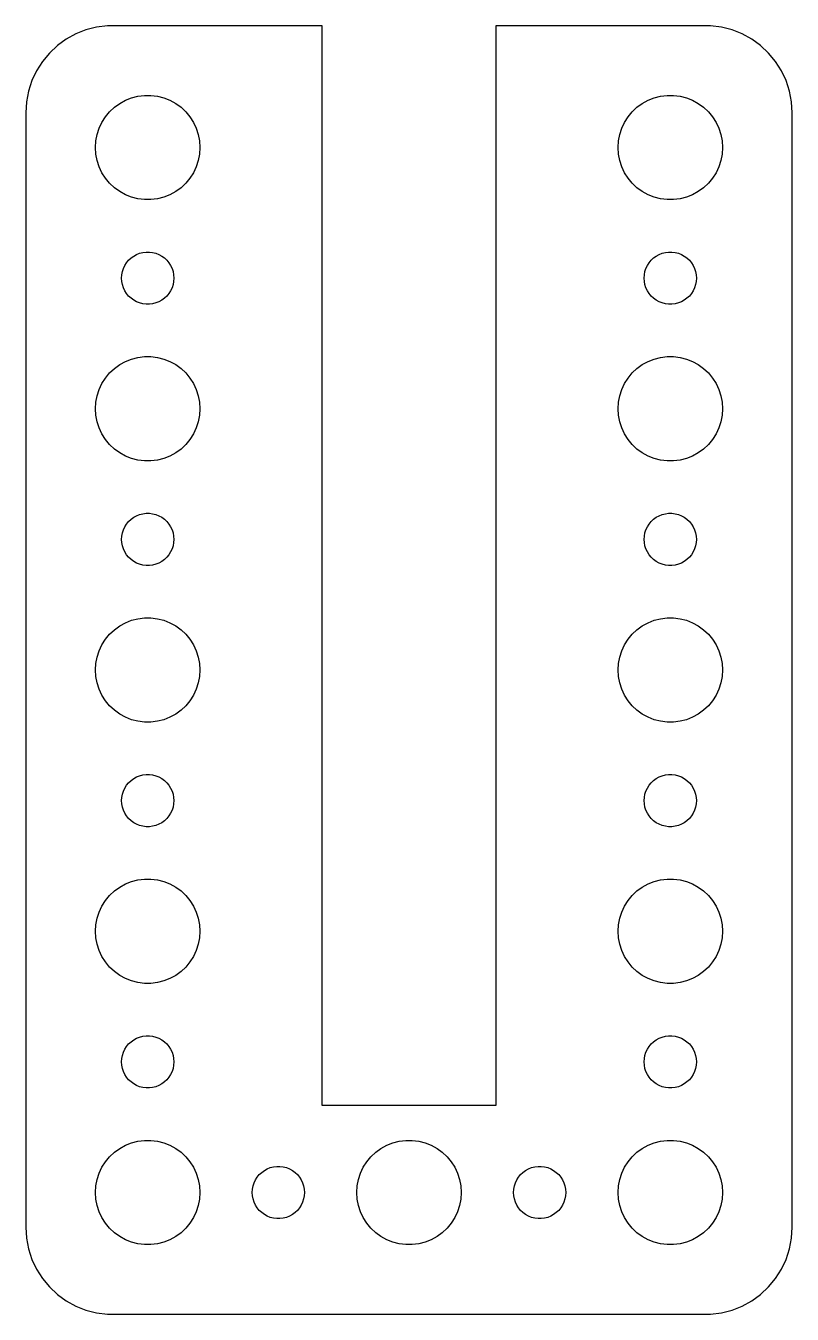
# Model space of a CAD drawing. Header units: metres. Extents: x -22 to 22, y 47 to 205.
# Drawn here: x -22 to 22, y 47 to 121 of the extents above; entities that cross this region are included whole.
import ezdxf

# ---------------------------------------------------------------- set-up
doc = ezdxf.new("R2010")
doc.units = ezdxf.units.M

msp = doc.modelspace()

# ---------------------------------------------------------------- linework, layer by layer
for p, q in [((-18.5451, 120.755), (-19.1289, 120.524)), ((-17.9369, 120.911), (-18.5451, 120.755)), ((-17.3139, 120.99), (-17.9369, 120.911)), ((-4.9937, 120.99), (-17.3139, 120.99)), ((-4.9937, 59), (-4.9937, 120.99)), ((17.3139, 120.99), (4.9937, 120.99)), ((4.9937, 120.99), (4.9937, 59)), ((17.9369, 120.911), (17.3139, 120.99)), ((18.5451, 120.755), (17.9369, 120.911)), ((19.1289, 120.524), (18.5451, 120.755)), ((-20.1871, 119.853), (-20.6448, 119.423)), ((-19.6791, 120.222), (-20.1871, 119.853)), ((-19.1289, 120.524), (-19.6791, 120.222)), ((19.6791, 120.222), (19.1289, 120.524)), ((20.1871, 119.853), (19.6791, 120.222)), ((20.6448, 119.423), (20.1871, 119.853)), ((-20.6448, 119.423), (-21.0451, 118.939)), ((21.0451, 118.939), (20.6448, 119.423)), ((-21.3815, 118.409), (-21.6489, 117.841)), ((-21.0451, 118.939), (-21.3815, 118.409)), ((21.3815, 118.409), (21.0451, 118.939)), ((21.6489, 117.841), (21.3815, 118.409)), ((-21.6489, 117.841), (-21.8429, 117.243)), ((21.8429, 117.243), (21.6489, 117.841)), ((-21.8429, 117.243), (-21.9606, 116.627)), ((-15.927, 116.853), (-15.5621, 116.947)), ((-15.5621, 116.947), (-15.1884, 116.994)), ((-15.1884, 116.994), (-14.8116, 116.994)), ((-14.8116, 116.994), (-14.4379, 116.947)), ((-14.4379, 116.947), (-14.0729, 116.853)), ((14.0729, 116.853), (14.4379, 116.947)), ((14.4379, 116.947), (14.8116, 116.994)), ((14.8116, 116.994), (15.1884, 116.994)), ((15.1884, 116.994), (15.5621, 116.947)), ((15.5621, 116.947), (15.927, 116.853)), ((21.9606, 116.627), (21.8429, 117.243)), ((-21.9606, 116.627), (-22, 116)), ((-17.1869, 116.054), (-16.9123, 116.312)), ((-16.9123, 116.312), (-16.6075, 116.533)), ((-16.6075, 116.533), (-16.2773, 116.714)), ((-16.2773, 116.714), (-15.927, 116.853)), ((-14.0729, 116.853), (-13.7227, 116.714)), ((-13.7227, 116.714), (-13.3925, 116.533)), ((-13.3925, 116.533), (-13.0877, 116.312)), ((-13.0877, 116.312), (-12.8131, 116.054)), ((12.8131, 116.054), (13.0877, 116.312)), ((13.0877, 116.312), (13.3925, 116.533)), ((13.3925, 116.533), (13.7227, 116.714)), ((13.7227, 116.714), (14.0729, 116.853)), ((15.927, 116.853), (16.2773, 116.714)), ((16.2773, 116.714), (16.6075, 116.533)), ((16.6075, 116.533), (16.9123, 116.312)), ((16.9123, 116.312), (17.1869, 116.054)), ((22, 116), (21.9606, 116.627)), ((-22, 116), (-22, 52)), ((-17.7893, 115.104), (-17.6289, 115.445)), ((-17.6289, 115.445), (-17.427, 115.763)), ((-17.427, 115.763), (-17.1869, 116.054)), ((-12.8131, 116.054), (-12.5729, 115.763)), ((-12.5729, 115.763), (-12.3711, 115.445)), ((-12.3711, 115.445), (-12.2107, 115.104)), ((12.2107, 115.104), (12.3711, 115.445)), ((12.3711, 115.445), (12.5729, 115.763)), ((12.5729, 115.763), (12.8131, 116.054)), ((17.1869, 116.054), (17.427, 115.763)), ((17.427, 115.763), (17.6289, 115.445)), ((17.6289, 115.445), (17.7893, 115.104)), ((22, 52), (22, 116)), ((-17.9763, 114.376), (-17.9057, 114.746)), ((-17.9057, 114.746), (-17.7893, 115.104)), ((-12.2107, 115.104), (-12.0942, 114.746)), ((-12.0942, 114.746), (-12.0237, 114.376)), ((12.0237, 114.376), (12.0942, 114.746)), ((12.0942, 114.746), (12.2107, 115.104)), ((17.7893, 115.104), (17.9057, 114.746)), ((17.9057, 114.746), (17.9763, 114.376)), ((-18, 114), (-17.9763, 114.376)), ((-17.9763, 113.624), (-18, 114)), ((-12.0237, 114.376), (-12, 114)), ((-12, 114), (-12.0237, 113.624)), ((12, 114), (12.0237, 114.376)), ((12.0237, 113.624), (12, 114)), ((17.9763, 114.376), (18, 114)), ((18, 114), (17.9763, 113.624)), ((-17.9057, 113.254), (-17.9763, 113.624)), ((-17.7893, 112.896), (-17.9057, 113.254)), ((-12.0942, 113.254), (-12.2107, 112.896)), ((-12.0237, 113.624), (-12.0942, 113.254)), ((12.0942, 113.254), (12.0237, 113.624)), ((12.2107, 112.896), (12.0942, 113.254)), ((17.9057, 113.254), (17.7893, 112.896)), ((17.9763, 113.624), (17.9057, 113.254)), ((-17.6289, 112.555), (-17.7893, 112.896)), ((-17.427, 112.237), (-17.6289, 112.555)), ((-12.3711, 112.555), (-12.5729, 112.237)), ((-12.2107, 112.896), (-12.3711, 112.555)), ((12.3711, 112.555), (12.2107, 112.896)), ((12.5729, 112.237), (12.3711, 112.555)), ((17.6289, 112.555), (17.427, 112.237)), ((17.7893, 112.896), (17.6289, 112.555)), ((-17.1869, 111.946), (-17.427, 112.237)), ((-16.9123, 111.688), (-17.1869, 111.946)), ((-12.8131, 111.946), (-13.0877, 111.688)), ((-12.5729, 112.237), (-12.8131, 111.946)), ((12.8131, 111.946), (12.5729, 112.237)), ((13.0877, 111.688), (12.8131, 111.946)), ((17.1869, 111.946), (16.9123, 111.688)), ((17.427, 112.237), (17.1869, 111.946)), ((-16.6075, 111.467), (-16.9123, 111.688)), ((-16.2773, 111.286), (-16.6075, 111.467)), ((-15.927, 111.147), (-16.2773, 111.286)), ((-15.5621, 111.053), (-15.927, 111.147)), ((-15.1884, 111.006), (-15.5621, 111.053)), ((-14.8116, 111.006), (-15.1884, 111.006)), ((-14.4379, 111.053), (-14.8116, 111.006)), ((-14.0729, 111.147), (-14.4379, 111.053)), ((-13.7227, 111.286), (-14.0729, 111.147)), ((-13.3925, 111.467), (-13.7227, 111.286)), ((-13.0877, 111.688), (-13.3925, 111.467)), ((13.3925, 111.467), (13.0877, 111.688)), ((13.7227, 111.286), (13.3925, 111.467)), ((14.0729, 111.147), (13.7227, 111.286)), ((14.4379, 111.053), (14.0729, 111.147)), ((14.8116, 111.006), (14.4379, 111.053)), ((15.1884, 111.006), (14.8116, 111.006)), ((15.5621, 111.053), (15.1884, 111.006)), ((15.927, 111.147), (15.5621, 111.053)), ((16.2773, 111.286), (15.927, 111.147)), ((16.6075, 111.467), (16.2773, 111.286)), ((16.9123, 111.688), (16.6075, 111.467)), ((-16.3145, 107.223), (-16.2135, 107.382)), ((-16.2135, 107.382), (-16.0934, 107.527)), ((-16.0934, 107.527), (-15.9561, 107.656)), ((-15.9561, 107.656), (-15.8037, 107.766)), ((-15.8037, 107.766), (-15.6387, 107.857)), ((-15.6387, 107.857), (-15.4635, 107.927)), ((-15.4635, 107.927), (-15.2811, 107.973)), ((-15.2811, 107.973), (-15.0942, 107.997)), ((-15.0942, 107.997), (-14.9058, 107.997)), ((-14.9058, 107.997), (-14.7189, 107.973)), ((-14.7189, 107.973), (-14.5365, 107.927)), ((-14.5365, 107.927), (-14.3613, 107.857)), ((-14.3613, 107.857), (-14.1963, 107.766)), ((-14.1963, 107.766), (-14.0439, 107.656)), ((-14.0439, 107.656), (-13.9065, 107.527)), ((-13.9065, 107.527), (-13.7865, 107.382)), ((-13.7865, 107.382), (-13.6855, 107.223)), ((13.6855, 107.223), (13.7865, 107.382)), ((13.7865, 107.382), (13.9065, 107.527)), ((13.9065, 107.527), (14.0439, 107.656)), ((14.0439, 107.656), (14.1963, 107.766)), ((14.1963, 107.766), (14.3613, 107.857)), ((14.3613, 107.857), (14.5365, 107.927)), ((14.5365, 107.927), (14.7189, 107.973)), ((14.7189, 107.973), (14.9058, 107.997)), ((14.9058, 107.997), (15.0942, 107.997)), ((15.0942, 107.997), (15.2811, 107.973)), ((15.2811, 107.973), (15.4635, 107.927)), ((15.4635, 107.927), (15.6387, 107.857)), ((15.6387, 107.857), (15.8037, 107.766)), ((15.8037, 107.766), (15.9561, 107.656)), ((15.9561, 107.656), (16.0934, 107.527)), ((16.0934, 107.527), (16.2135, 107.382)), ((16.2135, 107.382), (16.3145, 107.223)), ((-16.5, 106.5), (-16.4882, 106.688)), ((-16.4882, 106.688), (-16.4529, 106.873)), ((-16.4529, 106.873), (-16.3947, 107.052)), ((-16.3947, 107.052), (-16.3145, 107.223)), ((-13.6855, 107.223), (-13.6053, 107.052)), ((-13.6053, 107.052), (-13.5471, 106.873)), ((-13.5471, 106.873), (-13.5118, 106.688)), ((-13.5118, 106.688), (-13.5, 106.5)), ((13.5, 106.5), (13.5118, 106.688)), ((13.5118, 106.688), (13.5471, 106.873)), ((13.5471, 106.873), (13.6053, 107.052)), ((13.6053, 107.052), (13.6855, 107.223)), ((16.3145, 107.223), (16.3947, 107.052)), ((16.3947, 107.052), (16.4529, 106.873)), ((16.4529, 106.873), (16.4882, 106.688)), ((16.4882, 106.688), (16.5, 106.5)), ((-16.4882, 106.312), (-16.5, 106.5)), ((-16.4529, 106.127), (-16.4882, 106.312)), ((-16.3947, 105.948), (-16.4529, 106.127)), ((-16.3145, 105.777), (-16.3947, 105.948)), ((-13.6053, 105.948), (-13.6855, 105.777)), ((-13.5471, 106.127), (-13.6053, 105.948)), ((-13.5118, 106.312), (-13.5471, 106.127)), ((-13.5, 106.5), (-13.5118, 106.312)), ((13.5118, 106.312), (13.5, 106.5)), ((13.5471, 106.127), (13.5118, 106.312)), ((13.6053, 105.948), (13.5471, 106.127)), ((13.6855, 105.777), (13.6053, 105.948)), ((16.3947, 105.948), (16.3145, 105.777)), ((16.4529, 106.127), (16.3947, 105.948)), ((16.4882, 106.312), (16.4529, 106.127)), ((16.5, 106.5), (16.4882, 106.312)), ((-16.2135, 105.618), (-16.3145, 105.777)), ((-16.0934, 105.473), (-16.2135, 105.618)), ((-15.9561, 105.344), (-16.0934, 105.473)), ((-15.8037, 105.234), (-15.9561, 105.344)), ((-15.6387, 105.143), (-15.8037, 105.234)), ((-15.4635, 105.073), (-15.6387, 105.143)), ((-15.2811, 105.027), (-15.4635, 105.073)), ((-14.5365, 105.073), (-14.7189, 105.027)), ((-14.3613, 105.143), (-14.5365, 105.073)), ((-14.1963, 105.234), (-14.3613, 105.143)), ((-14.0439, 105.344), (-14.1963, 105.234)), ((-13.9065, 105.473), (-14.0439, 105.344)), ((-13.7865, 105.618), (-13.9065, 105.473)), ((-13.6855, 105.777), (-13.7865, 105.618)), ((13.7865, 105.618), (13.6855, 105.777)), ((13.9065, 105.473), (13.7865, 105.618)), ((14.0439, 105.344), (13.9065, 105.473)), ((14.1963, 105.234), (14.0439, 105.344)), ((14.3613, 105.143), (14.1963, 105.234)), ((14.5365, 105.073), (14.3613, 105.143)), ((14.7189, 105.027), (14.5365, 105.073)), ((15.4635, 105.073), (15.2811, 105.027)), ((15.6387, 105.143), (15.4635, 105.073)), ((15.8037, 105.234), (15.6387, 105.143)), ((15.9561, 105.344), (15.8037, 105.234)), ((16.0934, 105.473), (15.9561, 105.344)), ((16.2135, 105.618), (16.0934, 105.473)), ((16.3145, 105.777), (16.2135, 105.618)), ((-15.0942, 105.003), (-15.2811, 105.027)), ((-14.9058, 105.003), (-15.0942, 105.003)), ((-14.7189, 105.027), (-14.9058, 105.003)), ((14.9058, 105.003), (14.7189, 105.027)), ((15.0942, 105.003), (14.9058, 105.003)), ((15.2811, 105.027), (15.0942, 105.003)), ((-16.9123, 101.312), (-16.6075, 101.533)), ((-16.6075, 101.533), (-16.2773, 101.714)), ((-16.2773, 101.714), (-15.927, 101.853)), ((-15.927, 101.853), (-15.5621, 101.947)), ((-15.5621, 101.947), (-15.1884, 101.994)), ((-15.1884, 101.994), (-14.8116, 101.994)), ((-14.8116, 101.994), (-14.4379, 101.947)), ((-14.4379, 101.947), (-14.0729, 101.853)), ((-14.0729, 101.853), (-13.7227, 101.714)), ((-13.7227, 101.714), (-13.3925, 101.533)), ((-13.3925, 101.533), (-13.0877, 101.312)), ((13.0877, 101.312), (13.3925, 101.533)), ((13.3925, 101.533), (13.7227, 101.714)), ((13.7227, 101.714), (14.0729, 101.853)), ((14.0729, 101.853), (14.4379, 101.947)), ((14.4379, 101.947), (14.8116, 101.994)), ((14.8116, 101.994), (15.1884, 101.994)), ((15.1884, 101.994), (15.5621, 101.947)), ((15.5621, 101.947), (15.927, 101.853)), ((15.927, 101.853), (16.2773, 101.714)), ((16.2773, 101.714), (16.6075, 101.533)), ((16.6075, 101.533), (16.9123, 101.312)), ((-17.6289, 100.445), (-17.427, 100.763)), ((-17.427, 100.763), (-17.1869, 101.054)), ((-17.1869, 101.054), (-16.9123, 101.312)), ((-13.0877, 101.312), (-12.8131, 101.054)), ((-12.8131, 101.054), (-12.5729, 100.763)), ((-12.5729, 100.763), (-12.3711, 100.445)), ((12.3711, 100.445), (12.5729, 100.763)), ((12.5729, 100.763), (12.8131, 101.054)), ((12.8131, 101.054), (13.0877, 101.312)), ((16.9123, 101.312), (17.1869, 101.054)), ((17.1869, 101.054), (17.427, 100.763)), ((17.427, 100.763), (17.6289, 100.445)), ((-17.9057, 99.7461), (-17.7893, 100.104)), ((-17.7893, 100.104), (-17.6289, 100.445)), ((-12.3711, 100.445), (-12.2107, 100.104)), ((-12.2107, 100.104), (-12.0942, 99.7461)), ((12.0942, 99.7461), (12.2107, 100.104)), ((12.2107, 100.104), (12.3711, 100.445)), ((17.6289, 100.445), (17.7893, 100.104)), ((17.7893, 100.104), (17.9057, 99.7461)), ((-18, 99), (-17.9763, 99.376)), ((-17.9763, 99.376), (-17.9057, 99.7461)), ((-12.0942, 99.7461), (-12.0237, 99.376)), ((-12.0237, 99.376), (-12, 99)), ((12, 99), (12.0237, 99.376)), ((12.0237, 99.376), (12.0942, 99.7461)), ((17.9057, 99.7461), (17.9763, 99.376)), ((17.9763, 99.376), (18, 99)), ((-17.9763, 98.624), (-18, 99)), ((-17.9057, 98.2539), (-17.9763, 98.624)), ((-12.0237, 98.624), (-12.0942, 98.2539)), ((-12, 99), (-12.0237, 98.624)), ((12.0237, 98.624), (12, 99)), ((12.0942, 98.2539), (12.0237, 98.624)), ((17.9763, 98.624), (17.9057, 98.2539)), ((18, 99), (17.9763, 98.624)), ((-17.7893, 97.8956), (-17.9057, 98.2539)), ((-17.6289, 97.5547), (-17.7893, 97.8956)), ((-12.2107, 97.8956), (-12.3711, 97.5547)), ((-12.0942, 98.2539), (-12.2107, 97.8956)), ((12.2107, 97.8956), (12.0942, 98.2539)), ((12.3711, 97.5547), (12.2107, 97.8956)), ((17.7893, 97.8956), (17.6289, 97.5547)), ((17.9057, 98.2539), (17.7893, 97.8956)), ((-17.427, 97.2366), (-17.6289, 97.5547)), ((-17.1869, 96.9464), (-17.427, 97.2366)), ((-16.9123, 96.6884), (-17.1869, 96.9464)), ((-12.8131, 96.9464), (-13.0877, 96.6884)), ((-12.5729, 97.2366), (-12.8131, 96.9464)), ((-12.3711, 97.5547), (-12.5729, 97.2366)), ((12.5729, 97.2366), (12.3711, 97.5547)), ((12.8131, 96.9464), (12.5729, 97.2366)), ((13.0877, 96.6884), (12.8131, 96.9464)), ((17.1869, 96.9464), (16.9123, 96.6884)), ((17.427, 97.2366), (17.1869, 96.9464)), ((17.6289, 97.5547), (17.427, 97.2366)), ((-16.6075, 96.467), (-16.9123, 96.6884)), ((-16.2773, 96.2855), (-16.6075, 96.467)), ((-15.927, 96.1468), (-16.2773, 96.2855)), ((-13.7227, 96.2855), (-14.0729, 96.1468)), ((-13.3925, 96.467), (-13.7227, 96.2855)), ((-13.0877, 96.6884), (-13.3925, 96.467)), ((13.3925, 96.467), (13.0877, 96.6884)), ((13.7227, 96.2855), (13.3925, 96.467)), ((14.0729, 96.1468), (13.7227, 96.2855)), ((16.2773, 96.2855), (15.927, 96.1468)), ((16.6075, 96.467), (16.2773, 96.2855)), ((16.9123, 96.6884), (16.6075, 96.467)), ((-15.5621, 96.0531), (-15.927, 96.1468)), ((-15.1884, 96.0059), (-15.5621, 96.0531)), ((-14.8116, 96.0059), (-15.1884, 96.0059)), ((-14.4379, 96.0531), (-14.8116, 96.0059)), ((-14.0729, 96.1468), (-14.4379, 96.0531)), ((14.4379, 96.0531), (14.0729, 96.1468)), ((14.8116, 96.0059), (14.4379, 96.0531)), ((15.1884, 96.0059), (14.8116, 96.0059)), ((15.5621, 96.0531), (15.1884, 96.0059)), ((15.927, 96.1468), (15.5621, 96.0531)), ((-16.2135, 92.3817), (-16.0934, 92.5268)), ((-16.0934, 92.5268), (-15.9561, 92.6558)), ((-15.9561, 92.6558), (-15.8037, 92.7665)), ((-15.8037, 92.7665), (-15.6387, 92.8572)), ((-15.6387, 92.8572), (-15.4635, 92.9266)), ((-15.4635, 92.9266), (-15.2811, 92.9734)), ((-15.2811, 92.9734), (-15.0942, 92.997)), ((-15.0942, 92.997), (-14.9058, 92.997)), ((-14.9058, 92.997), (-14.7189, 92.9734)), ((-14.7189, 92.9734), (-14.5365, 92.9266)), ((-14.5365, 92.9266), (-14.3613, 92.8572)), ((-14.3613, 92.8572), (-14.1963, 92.7665)), ((-14.1963, 92.7665), (-14.0439, 92.6558)), ((-14.0439, 92.6558), (-13.9065, 92.5268)), ((-13.9065, 92.5268), (-13.7865, 92.3817)), ((13.7865, 92.3817), (13.9065, 92.5268)), ((13.9065, 92.5268), (14.0439, 92.6558)), ((14.0439, 92.6558), (14.1963, 92.7665)), ((14.1963, 92.7665), (14.3613, 92.8572)), ((14.3613, 92.8572), (14.5365, 92.9266)), ((14.5365, 92.9266), (14.7189, 92.9734)), ((14.7189, 92.9734), (14.9058, 92.997)), ((14.9058, 92.997), (15.0942, 92.997)), ((15.0942, 92.997), (15.2811, 92.9734)), ((15.2811, 92.9734), (15.4635, 92.9266)), ((15.4635, 92.9266), (15.6387, 92.8572)), ((15.6387, 92.8572), (15.8037, 92.7665)), ((15.8037, 92.7665), (15.9561, 92.6558)), ((15.9561, 92.6558), (16.0934, 92.5268)), ((16.0934, 92.5268), (16.2135, 92.3817)), ((-16.4882, 91.688), (-16.4529, 91.873)), ((-16.4529, 91.873), (-16.3947, 92.0522)), ((-16.3947, 92.0522), (-16.3145, 92.2226)), ((-16.3145, 92.2226), (-16.2135, 92.3817)), ((-13.7865, 92.3817), (-13.6855, 92.2226)), ((-13.6855, 92.2226), (-13.6053, 92.0522)), ((-13.6053, 92.0522), (-13.5471, 91.873)), ((-13.5471, 91.873), (-13.5118, 91.688)), ((13.5118, 91.688), (13.5471, 91.873)), ((13.5471, 91.873), (13.6053, 92.0522)), ((13.6053, 92.0522), (13.6855, 92.2226)), ((13.6855, 92.2226), (13.7865, 92.3817)), ((16.2135, 92.3817), (16.3145, 92.2226)), ((16.3145, 92.2226), (16.3947, 92.0522)), ((16.3947, 92.0522), (16.4529, 91.873)), ((16.4529, 91.873), (16.4882, 91.688)), ((-16.5, 91.5), (-16.4882, 91.688)), ((-16.4882, 91.312), (-16.5, 91.5)), ((-16.4529, 91.127), (-16.4882, 91.312)), ((-16.3947, 90.9478), (-16.4529, 91.127)), ((-13.5471, 91.127), (-13.6053, 90.9478)), ((-13.5118, 91.312), (-13.5471, 91.127)), ((-13.5118, 91.688), (-13.5, 91.5)), ((-13.5, 91.5), (-13.5118, 91.312)), ((13.5, 91.5), (13.5118, 91.688)), ((13.5118, 91.312), (13.5, 91.5)), ((13.5471, 91.127), (13.5118, 91.312)), ((13.6053, 90.9478), (13.5471, 91.127)), ((16.4529, 91.127), (16.3947, 90.9478)), ((16.4882, 91.312), (16.4529, 91.127)), ((16.4882, 91.688), (16.5, 91.5)), ((16.5, 91.5), (16.4882, 91.312)), ((-16.3145, 90.7774), (-16.3947, 90.9478)), ((-16.2135, 90.6183), (-16.3145, 90.7774)), ((-16.0934, 90.4732), (-16.2135, 90.6183)), ((-15.9561, 90.3442), (-16.0934, 90.4732)), ((-15.8037, 90.2335), (-15.9561, 90.3442)), ((-14.0439, 90.3442), (-14.1963, 90.2335)), ((-13.9065, 90.4732), (-14.0439, 90.3442)), ((-13.7865, 90.6183), (-13.9065, 90.4732)), ((-13.6855, 90.7774), (-13.7865, 90.6183)), ((-13.6053, 90.9478), (-13.6855, 90.7774)), ((13.6855, 90.7774), (13.6053, 90.9478)), ((13.7865, 90.6183), (13.6855, 90.7774)), ((13.9065, 90.4732), (13.7865, 90.6183)), ((14.0439, 90.3442), (13.9065, 90.4732)), ((14.1963, 90.2335), (14.0439, 90.3442)), ((15.9561, 90.3442), (15.8037, 90.2335)), ((16.0934, 90.4732), (15.9561, 90.3442)), ((16.2135, 90.6183), (16.0934, 90.4732)), ((16.3145, 90.7774), (16.2135, 90.6183)), ((16.3947, 90.9478), (16.3145, 90.7774)), ((-15.6387, 90.1427), (-15.8037, 90.2335)), ((-15.4635, 90.0734), (-15.6387, 90.1427)), ((-15.2811, 90.0266), (-15.4635, 90.0734)), ((-15.0942, 90.0029), (-15.2811, 90.0266)), ((-14.9058, 90.0029), (-15.0942, 90.0029)), ((-14.7189, 90.0266), (-14.9058, 90.0029)), ((-14.5365, 90.0734), (-14.7189, 90.0266)), ((-14.3613, 90.1427), (-14.5365, 90.0734)), ((-14.1963, 90.2335), (-14.3613, 90.1427)), ((14.3613, 90.1427), (14.1963, 90.2335)), ((14.5365, 90.0734), (14.3613, 90.1427)), ((14.7189, 90.0266), (14.5365, 90.0734)), ((14.9058, 90.0029), (14.7189, 90.0266)), ((15.0942, 90.0029), (14.9058, 90.0029)), ((15.2811, 90.0266), (15.0942, 90.0029)), ((15.4635, 90.0734), (15.2811, 90.0266)), ((15.6387, 90.1427), (15.4635, 90.0734)), ((15.8037, 90.2335), (15.6387, 90.1427)), ((-16.6075, 86.533), (-16.2773, 86.7145)), ((-16.2773, 86.7145), (-15.927, 86.8532)), ((-15.927, 86.8532), (-15.5621, 86.9469)), ((-15.5621, 86.9469), (-15.1884, 86.9941)), ((-15.1884, 86.9941), (-14.8116, 86.9941)), ((-14.8116, 86.9941), (-14.4379, 86.9469)), ((-14.4379, 86.9469), (-14.0729, 86.8532)), ((-14.0729, 86.8532), (-13.7227, 86.7145)), ((-13.7227, 86.7145), (-13.3925, 86.533)), ((13.3925, 86.533), (13.7227, 86.7145)), ((13.7227, 86.7145), (14.0729, 86.8532)), ((14.0729, 86.8532), (14.4379, 86.9469)), ((14.4379, 86.9469), (14.8116, 86.9941)), ((14.8116, 86.9941), (15.1884, 86.9941)), ((15.1884, 86.9941), (15.5621, 86.9469)), ((15.5621, 86.9469), (15.927, 86.8532)), ((15.927, 86.8532), (16.2773, 86.7145)), ((16.2773, 86.7145), (16.6075, 86.533)), ((-17.427, 85.7634), (-17.1869, 86.0536)), ((-17.1869, 86.0536), (-16.9123, 86.3115)), ((-16.9123, 86.3115), (-16.6075, 86.533)), ((-13.3925, 86.533), (-13.0877, 86.3115)), ((-13.0877, 86.3115), (-12.8131, 86.0536)), ((-12.8131, 86.0536), (-12.5729, 85.7634)), ((12.5729, 85.7634), (12.8131, 86.0536)), ((12.8131, 86.0536), (13.0877, 86.3115)), ((13.0877, 86.3115), (13.3925, 86.533)), ((16.6075, 86.533), (16.9123, 86.3115)), ((16.9123, 86.3115), (17.1869, 86.0536)), ((17.1869, 86.0536), (17.427, 85.7634)), ((-17.9057, 84.7461), (-17.7893, 85.1044)), ((-17.7893, 85.1044), (-17.6289, 85.4453)), ((-17.6289, 85.4453), (-17.427, 85.7634)), ((-12.5729, 85.7634), (-12.3711, 85.4453)), ((-12.3711, 85.4453), (-12.2107, 85.1044)), ((-12.2107, 85.1044), (-12.0942, 84.7461)), ((12.0942, 84.7461), (12.2107, 85.1044)), ((12.2107, 85.1044), (12.3711, 85.4453)), ((12.3711, 85.4453), (12.5729, 85.7634)), ((17.427, 85.7634), (17.6289, 85.4453)), ((17.6289, 85.4453), (17.7893, 85.1044)), ((17.7893, 85.1044), (17.9057, 84.7461)), ((-18, 84), (-17.9763, 84.376)), ((-17.9763, 84.376), (-17.9057, 84.7461)), ((-12.0942, 84.7461), (-12.0237, 84.376)), ((-12.0237, 84.376), (-12, 84)), ((12, 84), (12.0237, 84.376)), ((12.0237, 84.376), (12.0942, 84.7461)), ((17.9057, 84.7461), (17.9763, 84.376)), ((17.9763, 84.376), (18, 84)), ((-17.9763, 83.624), (-18, 84)), ((-17.9057, 83.2539), (-17.9763, 83.624)), ((-12.0237, 83.624), (-12.0942, 83.2539)), ((-12, 84), (-12.0237, 83.624)), ((12.0237, 83.624), (12, 84)), ((12.0942, 83.2539), (12.0237, 83.624)), ((17.9763, 83.624), (17.9057, 83.2539)), ((18, 84), (17.9763, 83.624)), ((-17.7893, 82.8956), (-17.9057, 83.2539)), ((-17.6289, 82.5547), (-17.7893, 82.8956)), ((-12.2107, 82.8956), (-12.3711, 82.5547)), ((-12.0942, 83.2539), (-12.2107, 82.8956)), ((12.2107, 82.8956), (12.0942, 83.2539)), ((12.3711, 82.5547), (12.2107, 82.8956)), ((17.7893, 82.8956), (17.6289, 82.5547)), ((17.9057, 83.2539), (17.7893, 82.8956)), ((-17.427, 82.2366), (-17.6289, 82.5547)), ((-17.1869, 81.9464), (-17.427, 82.2366)), ((-12.5729, 82.2366), (-12.8131, 81.9464)), ((-12.3711, 82.5547), (-12.5729, 82.2366)), ((12.5729, 82.2366), (12.3711, 82.5547)), ((12.8131, 81.9464), (12.5729, 82.2366)), ((17.427, 82.2366), (17.1869, 81.9464)), ((17.6289, 82.5547), (17.427, 82.2366)), ((-16.9123, 81.6885), (-17.1869, 81.9464)), ((-16.6075, 81.467), (-16.9123, 81.6885)), ((-16.2773, 81.2855), (-16.6075, 81.467)), ((-13.3925, 81.467), (-13.7227, 81.2855)), ((-13.0877, 81.6885), (-13.3925, 81.467)), ((-12.8131, 81.9464), (-13.0877, 81.6885)), ((13.0877, 81.6885), (12.8131, 81.9464)), ((13.3925, 81.467), (13.0877, 81.6885)), ((13.7227, 81.2855), (13.3925, 81.467)), ((16.6075, 81.467), (16.2773, 81.2855)), ((16.9123, 81.6885), (16.6075, 81.467)), ((17.1869, 81.9464), (16.9123, 81.6885)), ((-15.927, 81.1468), (-16.2773, 81.2855)), ((-15.5621, 81.0531), (-15.927, 81.1468)), ((-15.1884, 81.0059), (-15.5621, 81.0531)), ((-14.8116, 81.0059), (-15.1884, 81.0059)), ((-14.4379, 81.0531), (-14.8116, 81.0059)), ((-14.0729, 81.1468), (-14.4379, 81.0531)), ((-13.7227, 81.2855), (-14.0729, 81.1468)), ((14.0729, 81.1468), (13.7227, 81.2855)), ((14.4379, 81.0531), (14.0729, 81.1468)), ((14.8116, 81.0059), (14.4379, 81.0531)), ((15.1884, 81.0059), (14.8116, 81.0059)), ((15.5621, 81.0531), (15.1884, 81.0059)), ((15.927, 81.1468), (15.5621, 81.0531)), ((16.2773, 81.2855), (15.927, 81.1468)), ((-15.9561, 77.6558), (-15.8037, 77.7665)), ((-15.8037, 77.7665), (-15.6387, 77.8573)), ((-15.6387, 77.8573), (-15.4635, 77.9266)), ((-15.4635, 77.9266), (-15.2811, 77.9734)), ((-15.2811, 77.9734), (-15.0942, 77.9971)), ((-15.0942, 77.9971), (-14.9058, 77.9971)), ((-14.9058, 77.9971), (-14.7189, 77.9734)), ((-14.7189, 77.9734), (-14.5365, 77.9266)), ((-14.5365, 77.9266), (-14.3613, 77.8573)), ((-14.3613, 77.8573), (-14.1963, 77.7665)), ((-14.1963, 77.7665), (-14.0439, 77.6558)), ((14.0439, 77.6558), (14.1963, 77.7665)), ((14.1963, 77.7665), (14.3613, 77.8573)), ((14.3613, 77.8573), (14.5365, 77.9266)), ((14.5365, 77.9266), (14.7189, 77.9734)), ((14.7189, 77.9734), (14.9058, 77.9971)), ((14.9058, 77.9971), (15.0942, 77.9971)), ((15.0942, 77.9971), (15.2811, 77.9734)), ((15.2811, 77.9734), (15.4635, 77.9266)), ((15.4635, 77.9266), (15.6387, 77.8573)), ((15.6387, 77.8573), (15.8037, 77.7665)), ((15.8037, 77.7665), (15.9561, 77.6558)), ((-16.4529, 76.873), (-16.3947, 77.0522)), ((-16.3947, 77.0522), (-16.3145, 77.2226)), ((-16.3145, 77.2226), (-16.2135, 77.3817)), ((-16.2135, 77.3817), (-16.0934, 77.5268)), ((-16.0934, 77.5268), (-15.9561, 77.6558)), ((-14.0439, 77.6558), (-13.9065, 77.5268)), ((-13.9065, 77.5268), (-13.7865, 77.3817)), ((-13.7865, 77.3817), (-13.6855, 77.2226)), ((-13.6855, 77.2226), (-13.6053, 77.0522)), ((-13.6053, 77.0522), (-13.5471, 76.873)), ((13.5471, 76.873), (13.6053, 77.0522)), ((13.6053, 77.0522), (13.6855, 77.2226)), ((13.6855, 77.2226), (13.7865, 77.3817)), ((13.7865, 77.3817), (13.9065, 77.5268)), ((13.9065, 77.5268), (14.0439, 77.6558)), ((15.9561, 77.6558), (16.0934, 77.5268)), ((16.0934, 77.5268), (16.2135, 77.3817)), ((16.2135, 77.3817), (16.3145, 77.2226)), ((16.3145, 77.2226), (16.3947, 77.0522)), ((16.3947, 77.0522), (16.4529, 76.873)), ((-16.5, 76.5), (-16.4882, 76.688)), ((-16.4882, 76.312), (-16.5, 76.5)), ((-16.4882, 76.688), (-16.4529, 76.873)), ((-16.4529, 76.127), (-16.4882, 76.312)), ((-13.5471, 76.873), (-13.5118, 76.688)), ((-13.5118, 76.312), (-13.5471, 76.127)), ((-13.5118, 76.688), (-13.5, 76.5)), ((-13.5, 76.5), (-13.5118, 76.312)), ((13.5, 76.5), (13.5118, 76.688)), ((13.5118, 76.312), (13.5, 76.5)), ((13.5118, 76.688), (13.5471, 76.873)), ((13.5471, 76.127), (13.5118, 76.312)), ((16.4529, 76.873), (16.4882, 76.688)), ((16.4882, 76.312), (16.4529, 76.127)), ((16.4882, 76.688), (16.5, 76.5)), ((16.5, 76.5), (16.4882, 76.312)), ((-16.3947, 75.9478), (-16.4529, 76.127)), ((-16.3145, 75.7774), (-16.3947, 75.9478)), ((-16.2135, 75.6183), (-16.3145, 75.7774)), ((-16.0934, 75.4732), (-16.2135, 75.6183)), ((-15.9561, 75.3442), (-16.0934, 75.4732)), ((-13.9065, 75.4732), (-14.0439, 75.3442)), ((-13.7865, 75.6183), (-13.9065, 75.4732)), ((-13.6855, 75.7774), (-13.7865, 75.6183)), ((-13.6053, 75.9478), (-13.6855, 75.7774)), ((-13.5471, 76.127), (-13.6053, 75.9478)), ((13.6053, 75.9478), (13.5471, 76.127)), ((13.6855, 75.7774), (13.6053, 75.9478)), ((13.7865, 75.6183), (13.6855, 75.7774)), ((13.9065, 75.4732), (13.7865, 75.6183)), ((14.0439, 75.3442), (13.9065, 75.4732)), ((16.0934, 75.4732), (15.9561, 75.3442)), ((16.2135, 75.6183), (16.0934, 75.4732)), ((16.3145, 75.7774), (16.2135, 75.6183)), ((16.3947, 75.9478), (16.3145, 75.7774)), ((16.4529, 76.127), (16.3947, 75.9478)), ((-15.8037, 75.2335), (-15.9561, 75.3442)), ((-15.6387, 75.1428), (-15.8037, 75.2335)), ((-15.4635, 75.0734), (-15.6387, 75.1428)), ((-15.2811, 75.0266), (-15.4635, 75.0734)), ((-15.0942, 75.003), (-15.2811, 75.0266)), ((-14.9058, 75.003), (-15.0942, 75.003)), ((-14.7189, 75.0266), (-14.9058, 75.003)), ((-14.5365, 75.0734), (-14.7189, 75.0266)), ((-14.3613, 75.1428), (-14.5365, 75.0734)), ((-14.1963, 75.2335), (-14.3613, 75.1428)), ((-14.0439, 75.3442), (-14.1963, 75.2335)), ((14.1963, 75.2335), (14.0439, 75.3442)), ((14.3613, 75.1428), (14.1963, 75.2335)), ((14.5365, 75.0734), (14.3613, 75.1428)), ((14.7189, 75.0266), (14.5365, 75.0734)), ((14.9058, 75.003), (14.7189, 75.0266)), ((15.0942, 75.003), (14.9058, 75.003)), ((15.2811, 75.0266), (15.0942, 75.003)), ((15.4635, 75.0734), (15.2811, 75.0266)), ((15.6387, 75.1428), (15.4635, 75.0734)), ((15.8037, 75.2335), (15.6387, 75.1428)), ((15.9561, 75.3442), (15.8037, 75.2335)), ((-16.2773, 71.7145), (-15.927, 71.8532)), ((-15.927, 71.8532), (-15.5621, 71.9469)), ((-15.5621, 71.9469), (-15.1884, 71.9941)), ((-15.1884, 71.9941), (-14.8116, 71.9941)), ((-14.8116, 71.9941), (-14.4379, 71.9469)), ((-14.4379, 71.9469), (-14.0729, 71.8532)), ((-14.0729, 71.8532), (-13.7227, 71.7145)), ((13.7227, 71.7145), (14.0729, 71.8532)), ((14.0729, 71.8532), (14.4379, 71.9469)), ((14.4379, 71.9469), (14.8116, 71.9941)), ((14.8116, 71.9941), (15.1884, 71.9941)), ((15.1884, 71.9941), (15.5621, 71.9469)), ((15.5621, 71.9469), (15.927, 71.8532)), ((15.927, 71.8532), (16.2773, 71.7145)), ((-17.427, 70.7634), (-17.1869, 71.0536)), ((-17.1869, 71.0536), (-16.9123, 71.3116)), ((-16.9123, 71.3116), (-16.6075, 71.533)), ((-16.6075, 71.533), (-16.2773, 71.7145)), ((-13.7227, 71.7145), (-13.3925, 71.533)), ((-13.3925, 71.533), (-13.0877, 71.3116)), ((-13.0877, 71.3116), (-12.8131, 71.0536)), ((-12.8131, 71.0536), (-12.5729, 70.7634)), ((12.5729, 70.7634), (12.8131, 71.0536)), ((12.8131, 71.0536), (13.0877, 71.3116)), ((13.0877, 71.3116), (13.3925, 71.533)), ((13.3925, 71.533), (13.7227, 71.7145)), ((16.2773, 71.7145), (16.6075, 71.533)), ((16.6075, 71.533), (16.9123, 71.3116)), ((16.9123, 71.3116), (17.1869, 71.0536)), ((17.1869, 71.0536), (17.427, 70.7634)), ((-17.7893, 70.1044), (-17.6289, 70.4453)), ((-17.6289, 70.4453), (-17.427, 70.7634)), ((-12.5729, 70.7634), (-12.3711, 70.4453)), ((-12.3711, 70.4453), (-12.2107, 70.1044)), ((12.2107, 70.1044), (12.3711, 70.4453)), ((12.3711, 70.4453), (12.5729, 70.7634)), ((17.427, 70.7634), (17.6289, 70.4453)), ((17.6289, 70.4453), (17.7893, 70.1044)), ((-17.9763, 69.376), (-17.9057, 69.7461)), ((-17.9057, 69.7461), (-17.7893, 70.1044)), ((-12.2107, 70.1044), (-12.0942, 69.7461)), ((-12.0942, 69.7461), (-12.0237, 69.376)), ((12.0237, 69.376), (12.0942, 69.7461)), ((12.0942, 69.7461), (12.2107, 70.1044)), ((17.7893, 70.1044), (17.9057, 69.7461)), ((17.9057, 69.7461), (17.9763, 69.376)), ((-18, 69), (-17.9763, 69.376)), ((-17.9763, 68.624), (-18, 69)), ((-12.0237, 69.376), (-12, 69)), ((-12, 69), (-12.0237, 68.624)), ((12, 69), (12.0237, 69.376)), ((12.0237, 68.624), (12, 69)), ((17.9763, 69.376), (18, 69)), ((18, 69), (17.9763, 68.624)), ((-17.9057, 68.2539), (-17.9763, 68.624)), ((-17.7893, 67.8956), (-17.9057, 68.2539)), ((-12.0942, 68.2539), (-12.2107, 67.8956)), ((-12.0237, 68.624), (-12.0942, 68.2539)), ((12.0942, 68.2539), (12.0237, 68.624)), ((12.2107, 67.8956), (12.0942, 68.2539)), ((17.9057, 68.2539), (17.7893, 67.8956)), ((17.9763, 68.624), (17.9057, 68.2539)), ((-17.6289, 67.5547), (-17.7893, 67.8956)), ((-17.427, 67.2366), (-17.6289, 67.5547)), ((-12.3711, 67.5547), (-12.5729, 67.2366)), ((-12.2107, 67.8956), (-12.3711, 67.5547)), ((12.3711, 67.5547), (12.2107, 67.8956)), ((12.5729, 67.2366), (12.3711, 67.5547)), ((17.6289, 67.5547), (17.427, 67.2366)), ((17.7893, 67.8956), (17.6289, 67.5547)), ((-17.1869, 66.9464), (-17.427, 67.2366)), ((-16.9123, 66.6885), (-17.1869, 66.9464)), ((-16.6075, 66.467), (-16.9123, 66.6885)), ((-13.0877, 66.6885), (-13.3925, 66.467)), ((-12.8131, 66.9464), (-13.0877, 66.6885)), ((-12.5729, 67.2366), (-12.8131, 66.9464)), ((12.8131, 66.9464), (12.5729, 67.2366)), ((13.0877, 66.6885), (12.8131, 66.9464)), ((13.3925, 66.467), (13.0877, 66.6885)), ((16.9123, 66.6885), (16.6075, 66.467)), ((17.1869, 66.9464), (16.9123, 66.6885)), ((17.427, 67.2366), (17.1869, 66.9464)), ((-16.2773, 66.2855), (-16.6075, 66.467)), ((-15.927, 66.1468), (-16.2773, 66.2855)), ((-15.5621, 66.0531), (-15.927, 66.1468)), ((-15.1884, 66.0059), (-15.5621, 66.0531)), ((-14.8116, 66.0059), (-15.1884, 66.0059)), ((-14.4379, 66.0531), (-14.8116, 66.0059)), ((-14.0729, 66.1468), (-14.4379, 66.0531)), ((-13.7227, 66.2855), (-14.0729, 66.1468)), ((-13.3925, 66.467), (-13.7227, 66.2855)), ((13.7227, 66.2855), (13.3925, 66.467)), ((14.0729, 66.1468), (13.7227, 66.2855)), ((14.4379, 66.0531), (14.0729, 66.1468)), ((14.8116, 66.0059), (14.4379, 66.0531)), ((15.1884, 66.0059), (14.8116, 66.0059)), ((15.5621, 66.0531), (15.1884, 66.0059)), ((15.927, 66.1468), (15.5621, 66.0531)), ((16.2773, 66.2855), (15.927, 66.1468)), ((16.6075, 66.467), (16.2773, 66.2855)), ((-15.6387, 62.8573), (-15.4635, 62.9266)), ((-15.4635, 62.9266), (-15.2811, 62.9734)), ((-15.2811, 62.9734), (-15.0942, 62.997)), ((-15.0942, 62.997), (-14.9058, 62.997)), ((-14.9058, 62.997), (-14.7189, 62.9734)), ((-14.7189, 62.9734), (-14.5365, 62.9266)), ((-14.5365, 62.9266), (-14.3613, 62.8573)), ((14.3613, 62.8573), (14.5365, 62.9266)), ((14.5365, 62.9266), (14.7189, 62.9734)), ((14.7189, 62.9734), (14.9058, 62.997)), ((14.9058, 62.997), (15.0942, 62.997)), ((15.0942, 62.997), (15.2811, 62.9734)), ((15.2811, 62.9734), (15.4635, 62.9266)), ((15.4635, 62.9266), (15.6387, 62.8573)), ((-16.3947, 62.0522), (-16.3145, 62.2226)), ((-16.3145, 62.2226), (-16.2135, 62.3817)), ((-16.2135, 62.3817), (-16.0934, 62.5268)), ((-16.0934, 62.5268), (-15.9561, 62.6558)), ((-15.9561, 62.6558), (-15.8037, 62.7665)), ((-15.8037, 62.7665), (-15.6387, 62.8573)), ((-14.3613, 62.8573), (-14.1963, 62.7665)), ((-14.1963, 62.7665), (-14.0439, 62.6558)), ((-14.0439, 62.6558), (-13.9065, 62.5268)), ((-13.9065, 62.5268), (-13.7865, 62.3817)), ((-13.7865, 62.3817), (-13.6855, 62.2226)), ((-13.6855, 62.2226), (-13.6053, 62.0522)), ((13.6053, 62.0522), (13.6855, 62.2226)), ((13.6855, 62.2226), (13.7865, 62.3817)), ((13.7865, 62.3817), (13.9065, 62.5268)), ((13.9065, 62.5268), (14.0439, 62.6558)), ((14.0439, 62.6558), (14.1963, 62.7665)), ((14.1963, 62.7665), (14.3613, 62.8573)), ((15.6387, 62.8573), (15.8037, 62.7665)), ((15.8037, 62.7665), (15.9561, 62.6558)), ((15.9561, 62.6558), (16.0934, 62.5268)), ((16.0934, 62.5268), (16.2135, 62.3817)), ((16.2135, 62.3817), (16.3145, 62.2226)), ((16.3145, 62.2226), (16.3947, 62.0522)), ((-16.5, 61.5), (-16.4882, 61.688)), ((-16.4882, 61.312), (-16.5, 61.5)), ((-16.4882, 61.688), (-16.4529, 61.873)), ((-16.4529, 61.873), (-16.3947, 62.0522)), ((-13.6053, 62.0522), (-13.5471, 61.873)), ((-13.5471, 61.873), (-13.5118, 61.688)), ((-13.5118, 61.688), (-13.5, 61.5)), ((-13.5, 61.5), (-13.5118, 61.312)), ((13.5, 61.5), (13.5118, 61.688)), ((13.5118, 61.312), (13.5, 61.5)), ((13.5118, 61.688), (13.5471, 61.873)), ((13.5471, 61.873), (13.6053, 62.0522)), ((16.3947, 62.0522), (16.4529, 61.873)), ((16.4529, 61.873), (16.4882, 61.688)), ((16.4882, 61.688), (16.5, 61.5)), ((16.5, 61.5), (16.4882, 61.312)), ((-16.4529, 61.127), (-16.4882, 61.312)), ((-16.3947, 60.9478), (-16.4529, 61.127)), ((-16.3145, 60.7774), (-16.3947, 60.9478)), ((-16.2135, 60.6183), (-16.3145, 60.7774)), ((-13.6855, 60.7774), (-13.7865, 60.6183)), ((-13.6053, 60.9478), (-13.6855, 60.7774)), ((-13.5471, 61.127), (-13.6053, 60.9478)), ((-13.5118, 61.312), (-13.5471, 61.127)), ((13.5471, 61.127), (13.5118, 61.312)), ((13.6053, 60.9478), (13.5471, 61.127)), ((13.6855, 60.7774), (13.6053, 60.9478)), ((13.7865, 60.6183), (13.6855, 60.7774)), ((16.3145, 60.7774), (16.2135, 60.6183)), ((16.3947, 60.9478), (16.3145, 60.7774)), ((16.4529, 61.127), (16.3947, 60.9478)), ((16.4882, 61.312), (16.4529, 61.127)), ((-16.0934, 60.4732), (-16.2135, 60.6183)), ((-15.9561, 60.3442), (-16.0934, 60.4732)), ((-15.8037, 60.2335), (-15.9561, 60.3442)), ((-15.6387, 60.1428), (-15.8037, 60.2335)), ((-15.4635, 60.0734), (-15.6387, 60.1428)), ((-15.2811, 60.0266), (-15.4635, 60.0734)), ((-15.0942, 60.003), (-15.2811, 60.0266)), ((-14.9058, 60.003), (-15.0942, 60.003)), ((-14.7189, 60.0266), (-14.9058, 60.003)), ((-14.5365, 60.0734), (-14.7189, 60.0266)), ((-14.3613, 60.1428), (-14.5365, 60.0734)), ((-14.1963, 60.2335), (-14.3613, 60.1428)), ((-14.0439, 60.3442), (-14.1963, 60.2335)), ((-13.9065, 60.4732), (-14.0439, 60.3442)), ((-13.7865, 60.6183), (-13.9065, 60.4732)), ((13.9065, 60.4732), (13.7865, 60.6183)), ((14.0439, 60.3442), (13.9065, 60.4732)), ((14.1963, 60.2335), (14.0439, 60.3442)), ((14.3613, 60.1428), (14.1963, 60.2335)), ((14.5365, 60.0734), (14.3613, 60.1428)), ((14.7189, 60.0266), (14.5365, 60.0734)), ((14.9058, 60.003), (14.7189, 60.0266)), ((15.0942, 60.003), (14.9058, 60.003)), ((15.2811, 60.0266), (15.0942, 60.003)), ((15.4635, 60.0734), (15.2811, 60.0266)), ((15.6387, 60.1428), (15.4635, 60.0734)), ((15.8037, 60.2335), (15.6387, 60.1428)), ((15.9561, 60.3442), (15.8037, 60.2335)), ((16.0934, 60.4732), (15.9561, 60.3442)), ((16.2135, 60.6183), (16.0934, 60.4732)), ((4.9937, 59), (-4.9937, 59)), ((-15.5621, 56.9469), (-15.1884, 56.9941)), ((-15.1884, 56.9941), (-14.8116, 56.9941)), ((-14.8116, 56.9941), (-14.4379, 56.9469)), ((-0.56213, 56.9469), (-0.18837, 56.9941)), ((-0.18837, 56.9941), (0.18837, 56.9941)), ((0.18837, 56.9941), (0.56213, 56.9469)), ((14.4379, 56.9469), (14.8116, 56.9941)), ((14.8116, 56.9941), (15.1884, 56.9941)), ((15.1884, 56.9941), (15.5621, 56.9469)), ((-17.1869, 56.0536), (-16.9123, 56.3116)), ((-16.9123, 56.3116), (-16.6075, 56.533)), ((-16.6075, 56.533), (-16.2773, 56.7145)), ((-16.2773, 56.7145), (-15.927, 56.8532)), ((-15.927, 56.8532), (-15.5621, 56.9469)), ((-14.4379, 56.9469), (-14.0729, 56.8532)), ((-14.0729, 56.8532), (-13.7227, 56.7145)), ((-13.7227, 56.7145), (-13.3925, 56.533)), ((-13.3925, 56.533), (-13.0877, 56.3116)), ((-13.0877, 56.3116), (-12.8131, 56.0536)), ((-2.1869, 56.0536), (-1.91226, 56.3116)), ((-1.91226, 56.3116), (-1.60747, 56.533)), ((-1.60747, 56.533), (-1.27733, 56.7145)), ((-1.27733, 56.7145), (-0.92705, 56.8532)), ((-0.92705, 56.8532), (-0.56213, 56.9469)), ((0.56213, 56.9469), (0.92705, 56.8532)), ((0.92705, 56.8532), (1.27733, 56.7145)), ((1.27733, 56.7145), (1.60747, 56.533)), ((1.60747, 56.533), (1.91226, 56.3116)), ((1.91226, 56.3116), (2.1869, 56.0536)), ((12.8131, 56.0536), (13.0877, 56.3116)), ((13.0877, 56.3116), (13.3925, 56.533)), ((13.3925, 56.533), (13.7227, 56.7145)), ((13.7227, 56.7145), (14.0729, 56.8532)), ((14.0729, 56.8532), (14.4379, 56.9469)), ((15.5621, 56.9469), (15.927, 56.8532)), ((15.927, 56.8532), (16.2773, 56.7145)), ((16.2773, 56.7145), (16.6075, 56.533)), ((16.6075, 56.533), (16.9123, 56.3116)), ((16.9123, 56.3116), (17.1869, 56.0536)), ((-17.6289, 55.4453), (-17.427, 55.7634)), ((-17.427, 55.7634), (-17.1869, 56.0536)), ((-12.8131, 56.0536), (-12.5729, 55.7634)), ((-12.5729, 55.7634), (-12.3711, 55.4453)), ((-7.78107, 55.4734), (-7.59418, 55.497)), ((-7.59418, 55.497), (-7.40581, 55.497)), ((-7.40581, 55.497), (-7.21892, 55.4734)), ((-2.62891, 55.4453), (-2.42705, 55.7634)), ((-2.42705, 55.7634), (-2.1869, 56.0536)), ((2.1869, 56.0536), (2.42705, 55.7634)), ((2.42705, 55.7634), (2.62891, 55.4453)), ((7.21892, 55.4734), (7.40581, 55.497)), ((7.40581, 55.497), (7.59418, 55.497)), ((7.59418, 55.497), (7.78107, 55.4734)), ((12.3711, 55.4453), (12.5729, 55.7634)), ((12.5729, 55.7634), (12.8131, 56.0536)), ((17.1869, 56.0536), (17.427, 55.7634)), ((17.427, 55.7634), (17.6289, 55.4453)), ((-17.9763, 54.376), (-17.9057, 54.7461)), ((-17.9057, 54.7461), (-17.7893, 55.1044)), ((-17.7893, 55.1044), (-17.6289, 55.4453)), ((-12.3711, 55.4453), (-12.2107, 55.1044)), ((-12.2107, 55.1044), (-12.0942, 54.7461)), ((-12.0942, 54.7461), (-12.0237, 54.376)), ((-8.81445, 54.7226), (-8.71352, 54.8817)), ((-8.71352, 54.8817), (-8.59344, 55.0268)), ((-8.59344, 55.0268), (-8.45613, 55.1558)), ((-8.45613, 55.1558), (-8.30373, 55.2665)), ((-8.30373, 55.2665), (-8.13866, 55.3573)), ((-8.13866, 55.3573), (-7.96352, 55.4266)), ((-7.96352, 55.4266), (-7.78107, 55.4734)), ((-7.21892, 55.4734), (-7.03647, 55.4266)), ((-7.03647, 55.4266), (-6.86133, 55.3573)), ((-6.86133, 55.3573), (-6.69626, 55.2665)), ((-6.69626, 55.2665), (-6.54385, 55.1558)), ((-6.54385, 55.1558), (-6.40654, 55.0268)), ((-6.40654, 55.0268), (-6.28647, 54.8817)), ((-6.28647, 54.8817), (-6.18553, 54.7226)), ((-2.97633, 54.376), (-2.90575, 54.7461)), ((-2.90575, 54.7461), (-2.78932, 55.1044)), ((-2.78932, 55.1044), (-2.62891, 55.4453)), ((2.62891, 55.4453), (2.78932, 55.1044)), ((2.78932, 55.1044), (2.90575, 54.7461)), ((2.90575, 54.7461), (2.97633, 54.376)), ((6.18553, 54.7226), (6.28647, 54.8817)), ((6.28647, 54.8817), (6.40654, 55.0268)), ((6.40654, 55.0268), (6.54385, 55.1558)), ((6.54385, 55.1558), (6.69626, 55.2665)), ((6.69626, 55.2665), (6.86133, 55.3573)), ((6.86133, 55.3573), (7.03647, 55.4266)), ((7.03647, 55.4266), (7.21892, 55.4734)), ((7.78107, 55.4734), (7.96352, 55.4266)), ((7.96352, 55.4266), (8.13866, 55.3573)), ((8.13866, 55.3573), (8.30373, 55.2665)), ((8.30373, 55.2665), (8.45613, 55.1558)), ((8.45613, 55.1558), (8.59344, 55.0268)), ((8.59344, 55.0268), (8.71352, 54.8817)), ((8.71352, 54.8817), (8.81445, 54.7226)), ((12.0237, 54.376), (12.0942, 54.7461)), ((12.0942, 54.7461), (12.2107, 55.1044)), ((12.2107, 55.1044), (12.3711, 55.4453)), ((17.6289, 55.4453), (17.7893, 55.1044)), ((17.7893, 55.1044), (17.9057, 54.7461)), ((17.9057, 54.7461), (17.9763, 54.376)), ((-18, 54), (-17.9763, 54.376)), ((-12.0237, 54.376), (-12, 54)), ((-9, 54), (-8.98816, 54.188)), ((-8.98816, 54.188), (-8.95287, 54.373)), ((-8.95287, 54.373), (-8.89465, 54.5522)), ((-8.89465, 54.5522), (-8.81445, 54.7226)), ((-6.18553, 54.7226), (-6.10533, 54.5522)), ((-6.10533, 54.5522), (-6.04712, 54.373)), ((-6.04712, 54.373), (-6.01183, 54.188)), ((-6.01183, 54.188), (-6, 54)), ((-3, 54), (-2.97633, 54.376)), ((2.97633, 54.376), (3, 54)), ((6, 54), (6.01183, 54.188)), ((6.01183, 54.188), (6.04712, 54.373)), ((6.04712, 54.373), (6.10533, 54.5522)), ((6.10533, 54.5522), (6.18553, 54.7226)), ((8.81445, 54.7226), (8.89465, 54.5522)), ((8.89465, 54.5522), (8.95287, 54.373)), ((8.95287, 54.373), (8.98816, 54.188)), ((8.98816, 54.188), (9, 54)), ((12, 54), (12.0237, 54.376)), ((17.9763, 54.376), (18, 54)), ((-17.9763, 53.624), (-18, 54)), ((-17.9057, 53.2539), (-17.9763, 53.624)), ((-12.0237, 53.624), (-12.0942, 53.2539)), ((-12, 54), (-12.0237, 53.624)), ((-8.98816, 53.812), (-9, 54)), ((-8.95287, 53.627), (-8.98816, 53.812)), ((-8.89465, 53.4478), (-8.95287, 53.627)), ((-8.81445, 53.2774), (-8.89465, 53.4478)), ((-8.71352, 53.1183), (-8.81445, 53.2774)), ((-6.18553, 53.2774), (-6.28647, 53.1183)), ((-6.10533, 53.4478), (-6.18553, 53.2774)), ((-6.04712, 53.627), (-6.10533, 53.4478)), ((-6.01183, 53.812), (-6.04712, 53.627)), ((-6, 54), (-6.01183, 53.812)), ((-2.97633, 53.624), (-3, 54)), ((-2.90575, 53.2539), (-2.97633, 53.624)), ((2.97633, 53.624), (2.90575, 53.2539)), ((3, 54), (2.97633, 53.624)), ((6.01183, 53.812), (6, 54)), ((6.04712, 53.627), (6.01183, 53.812)), ((6.10533, 53.4478), (6.04712, 53.627)), ((6.18553, 53.2774), (6.10533, 53.4478)), ((6.28647, 53.1183), (6.18553, 53.2774)), ((8.81445, 53.2774), (8.71352, 53.1183)), ((8.89465, 53.4478), (8.81445, 53.2774)), ((8.95287, 53.627), (8.89465, 53.4478)), ((8.98816, 53.812), (8.95287, 53.627)), ((9, 54), (8.98816, 53.812)), ((12.0237, 53.624), (12, 54)), ((12.0942, 53.2539), (12.0237, 53.624)), ((17.9763, 53.624), (17.9057, 53.2539)), ((18, 54), (17.9763, 53.624)), ((-17.7893, 52.8956), (-17.9057, 53.2539)), ((-17.6289, 52.5547), (-17.7893, 52.8956)), ((-17.427, 52.2366), (-17.6289, 52.5547)), ((-12.3711, 52.5547), (-12.5729, 52.2366)), ((-12.2107, 52.8956), (-12.3711, 52.5547)), ((-12.0942, 53.2539), (-12.2107, 52.8956)), ((-8.59344, 52.9732), (-8.71352, 53.1183)), ((-8.45613, 52.8442), (-8.59344, 52.9732)), ((-8.30373, 52.7335), (-8.45613, 52.8442)), ((-8.13866, 52.6428), (-8.30373, 52.7335)), ((-7.96352, 52.5734), (-8.13866, 52.6428)), ((-7.78107, 52.5266), (-7.96352, 52.5734)), ((-7.59418, 52.503), (-7.78107, 52.5266)), ((-7.21892, 52.5266), (-7.40581, 52.503)), ((-7.03647, 52.5734), (-7.21892, 52.5266)), ((-6.86133, 52.6428), (-7.03647, 52.5734)), ((-6.69626, 52.7335), (-6.86133, 52.6428)), ((-6.54385, 52.8442), (-6.69626, 52.7335)), ((-6.40654, 52.9732), (-6.54385, 52.8442)), ((-6.28647, 53.1183), (-6.40654, 52.9732)), ((-2.78932, 52.8956), (-2.90575, 53.2539)), ((-2.62891, 52.5547), (-2.78932, 52.8956)), ((-2.42705, 52.2366), (-2.62891, 52.5547)), ((2.62891, 52.5547), (2.42705, 52.2366)), ((2.78932, 52.8956), (2.62891, 52.5547)), ((2.90575, 53.2539), (2.78932, 52.8956)), ((6.40654, 52.9732), (6.28647, 53.1183)), ((6.54385, 52.8442), (6.40654, 52.9732)), ((6.69626, 52.7335), (6.54385, 52.8442)), ((6.86133, 52.6428), (6.69626, 52.7335)), ((7.03647, 52.5734), (6.86133, 52.6428)), ((7.21892, 52.5266), (7.03647, 52.5734)), ((7.40581, 52.503), (7.21892, 52.5266)), ((7.78107, 52.5266), (7.59418, 52.503)), ((7.96352, 52.5734), (7.78107, 52.5266)), ((8.13866, 52.6428), (7.96352, 52.5734)), ((8.30373, 52.7335), (8.13866, 52.6428)), ((8.45613, 52.8442), (8.30373, 52.7335)), ((8.59344, 52.9732), (8.45613, 52.8442)), ((8.71352, 53.1183), (8.59344, 52.9732)), ((12.2107, 52.8956), (12.0942, 53.2539)), ((12.3711, 52.5547), (12.2107, 52.8956)), ((12.5729, 52.2366), (12.3711, 52.5547)), ((17.6289, 52.5547), (17.427, 52.2366)), ((17.7893, 52.8956), (17.6289, 52.5547)), ((17.9057, 53.2539), (17.7893, 52.8956)), ((-22, 52), (-21.9606, 51.3733)), ((-17.1869, 51.9464), (-17.427, 52.2366)), ((-16.9123, 51.6885), (-17.1869, 51.9464)), ((-12.8131, 51.9464), (-13.0877, 51.6885)), ((-12.5729, 52.2366), (-12.8131, 51.9464)), ((-7.40581, 52.503), (-7.59418, 52.503)), ((-2.1869, 51.9464), (-2.42705, 52.2366)), ((-1.91226, 51.6885), (-2.1869, 51.9464)), ((2.1869, 51.9464), (1.91226, 51.6885)), ((2.42705, 52.2366), (2.1869, 51.9464)), ((7.59418, 52.503), (7.40581, 52.503)), ((12.8131, 51.9464), (12.5729, 52.2366)), ((13.0877, 51.6885), (12.8131, 51.9464)), ((17.1869, 51.9464), (16.9123, 51.6885)), ((17.427, 52.2366), (17.1869, 51.9464)), ((21.9606, 51.3733), (22, 52)), ((-21.9606, 51.3733), (-21.8429, 50.7566)), ((-16.6075, 51.467), (-16.9123, 51.6885)), ((-16.2773, 51.2855), (-16.6075, 51.467)), ((-15.927, 51.1468), (-16.2773, 51.2855)), ((-15.5621, 51.0531), (-15.927, 51.1468)), ((-15.1884, 51.0059), (-15.5621, 51.0531)), ((-14.4379, 51.0531), (-14.8116, 51.0059)), ((-14.0729, 51.1468), (-14.4379, 51.0531)), ((-13.7227, 51.2855), (-14.0729, 51.1468)), ((-13.3925, 51.467), (-13.7227, 51.2855)), ((-13.0877, 51.6885), (-13.3925, 51.467)), ((-1.60747, 51.467), (-1.91226, 51.6885)), ((-1.27733, 51.2855), (-1.60747, 51.467)), ((-0.92705, 51.1468), (-1.27733, 51.2855)), ((-0.56213, 51.0531), (-0.92705, 51.1468)), ((-0.18837, 51.0059), (-0.56213, 51.0531)), ((0.56213, 51.0531), (0.18837, 51.0059)), ((0.92705, 51.1468), (0.56213, 51.0531)), ((1.27733, 51.2855), (0.92705, 51.1468)), ((1.60747, 51.467), (1.27733, 51.2855)), ((1.91226, 51.6885), (1.60747, 51.467)), ((13.3925, 51.467), (13.0877, 51.6885)), ((13.7227, 51.2855), (13.3925, 51.467)), ((14.0729, 51.1468), (13.7227, 51.2855)), ((14.4379, 51.0531), (14.0729, 51.1468)), ((14.8116, 51.0059), (14.4379, 51.0531)), ((15.5621, 51.0531), (15.1884, 51.0059)), ((15.927, 51.1468), (15.5621, 51.0531)), ((16.2773, 51.2855), (15.927, 51.1468)), ((16.6075, 51.467), (16.2773, 51.2855)), ((16.9123, 51.6885), (16.6075, 51.467)), ((21.8429, 50.7566), (21.9606, 51.3733)), ((-21.8429, 50.7566), (-21.6489, 50.1594)), ((-14.8116, 51.0059), (-15.1884, 51.0059)), ((0.18837, 51.0059), (-0.18837, 51.0059)), ((15.1884, 51.0059), (14.8116, 51.0059)), ((21.6489, 50.1594), (21.8429, 50.7566)), ((-21.6489, 50.1594), (-21.3815, 49.5912)), ((-21.3815, 49.5912), (-21.0451, 49.0611)), ((21.0451, 49.0611), (21.3815, 49.5912)), ((21.3815, 49.5912), (21.6489, 50.1594)), ((-21.0451, 49.0611), (-20.6448, 48.5773)), ((20.6448, 48.5773), (21.0451, 49.0611)), ((-20.6448, 48.5773), (-20.1871, 48.1474)), ((-20.1871, 48.1474), (-19.6791, 47.7784)), ((19.6791, 47.7784), (20.1871, 48.1474)), ((20.1871, 48.1474), (20.6448, 48.5773)), ((-19.6791, 47.7784), (-19.1289, 47.4759)), ((-19.1289, 47.4759), (-18.5451, 47.2447)), ((18.5451, 47.2447), (19.1289, 47.4759)), ((19.1289, 47.4759), (19.6791, 47.7784)), ((-18.5451, 47.2447), (-17.9369, 47.0886)), ((-17.9369, 47.0886), (-17.3139, 47.0099)), ((-17.3139, 47.0099), (17.3139, 47.0099)), ((17.3139, 47.0099), (17.9369, 47.0886)), ((17.9369, 47.0886), (18.5451, 47.2447))]:
    msp.add_line(p, q)

doc.saveas('drawing.dxf')
